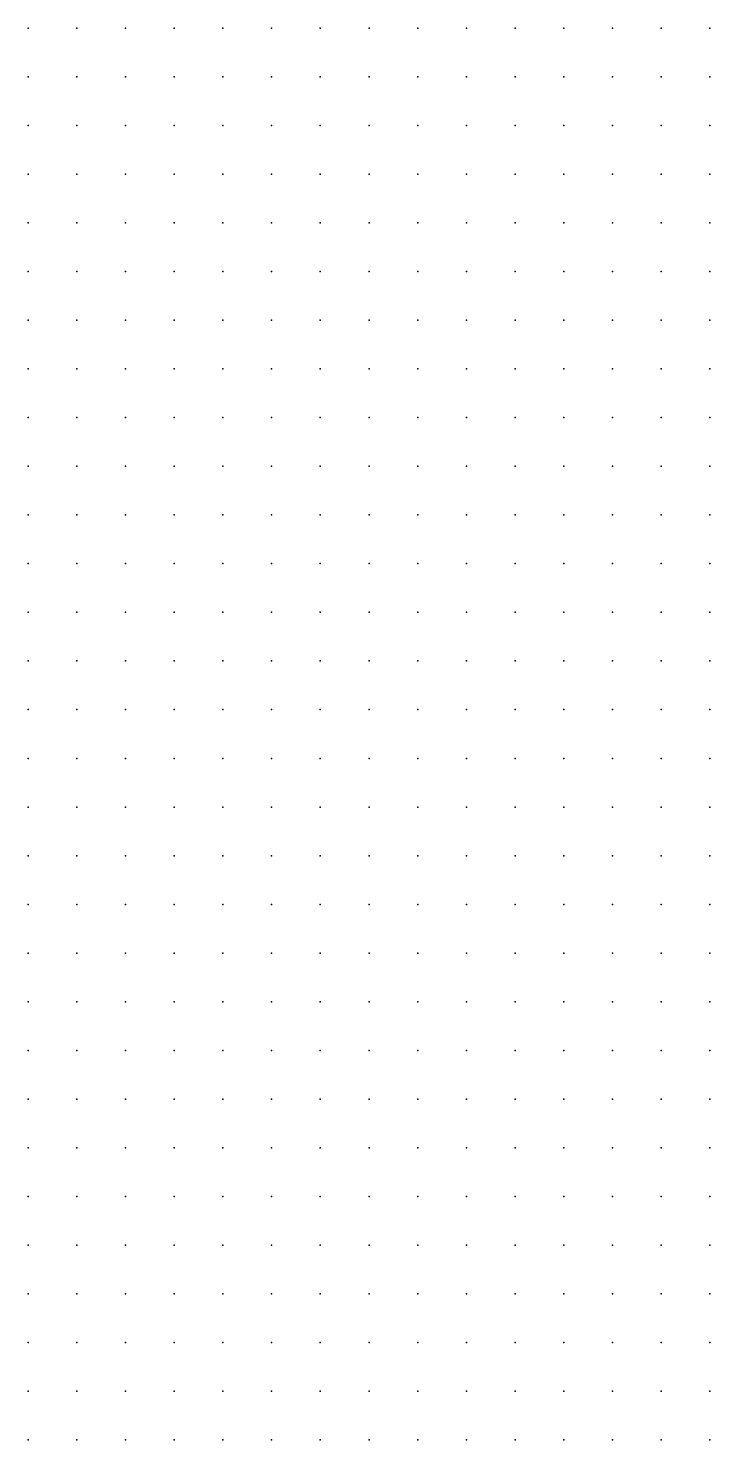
# Model space of a CAD drawing. Header units: millimetres. Extents: x 2848 to 6961, y 1568 to 7914.
# Drawn here: x 4554 to 4568, y 1647 to 1676 of the extents above; entities that cross this region are included whole.
import ezdxf

# ---------------------------------------------------------------- set-up
doc = ezdxf.new("R2010")
doc.units = ezdxf.units.MM
doc.header["$PDSIZE"] = -2

msp = doc.modelspace()

# ---------------------------------------------------------------- linework, layer by layer
at = {"color": 12, "true_color": 0xba1003}
msp.add_point((4554, 1676), dxfattribs=at)
at = {"color": 12, "true_color": 0xbc0b05}
msp.add_point((4555, 1676), dxfattribs=at)
at = {"color": 12, "true_color": 0xba0c05}
msp.add_point((4556, 1676), dxfattribs=at)
at = {"color": 12, "true_color": 0xbc0e07}
msp.add_point((4557, 1676), dxfattribs=at)
at = {"color": 12, "true_color": 0xbd1009}
msp.add_point((4558, 1676), dxfattribs=at)
at = {"color": 12, "true_color": 0xbf120b}
msp.add_point((4559, 1676), dxfattribs=at)
at = {"color": 12, "true_color": 0xc0150d}
msp.add_point((4560, 1676), dxfattribs=at)
at = {"color": 12, "true_color": 0xc1160e}
msp.add_point((4561, 1676), dxfattribs=at)
at = {"color": 12, "true_color": 0xc2170f}
msp.add_point((4562, 1676), dxfattribs=at)
at = {"color": 22, "true_color": 0xc22418}
msp.add_point((4563, 1676), dxfattribs=at)
at = {"color": 22, "true_color": 0xc62419}
msp.add_point((4564, 1676), dxfattribs=at)
at = {"color": 22, "true_color": 0xc51e15}
msp.add_point((4565, 1676), dxfattribs=at)
at = {"color": 12, "true_color": 0xbc180e}
msp.add_point((4566, 1676), dxfattribs=at)
at = {"color": 22, "true_color": 0xb81a0e}
msp.add_point((4567, 1676), dxfattribs=at)
at = {"color": 22, "true_color": 0xc33423}
msp.add_point((4568, 1676), dxfattribs=at)
at = {"color": 12, "true_color": 0xb90504}
for p in [(4554, 1675), (4554, 1674)]:
    msp.add_point(p, dxfattribs=at)
at = {"color": 24, "true_color": 0xb21609}
msp.add_point((4555, 1675), dxfattribs=at)
at = {"color": 14, "true_color": 0xa60e00}
msp.add_point((4556, 1675), dxfattribs=at)
at = {"color": 14, "true_color": 0xac0e02}
msp.add_point((4557, 1675), dxfattribs=at)
at = {"color": 12, "true_color": 0xc5130f}
msp.add_point((4558, 1675), dxfattribs=at)
at = {"color": 12, "true_color": 0xd81114}
msp.add_point((4559, 1675), dxfattribs=at)
at = {"color": 12, "true_color": 0xd10d11}
msp.add_point((4560, 1675), dxfattribs=at)
at = {"color": 12, "true_color": 0xc11410}
msp.add_point((4561, 1675), dxfattribs=at)
at = {"color": 22, "true_color": 0xb72319}
msp.add_point((4562, 1675), dxfattribs=at)
at = {"color": 12, "true_color": 0xde110e}
msp.add_point((4563, 1675), dxfattribs=at)
at = {"color": 12, "true_color": 0xc60e06}
msp.add_point((4564, 1675), dxfattribs=at)
at = {"color": 24, "true_color": 0xae1809}
msp.add_point((4565, 1675), dxfattribs=at)
at = {"color": 15, "true_color": 0xaf4329}
msp.add_point((4566, 1675), dxfattribs=at)
at = {"color": 23, "true_color": 0xcd8666}
msp.add_point((4567, 1675), dxfattribs=at)
at = {"color": 31, "true_color": 0xefc3a0}
msp.add_point((4568, 1675), dxfattribs=at)
at = {"color": 14, "true_color": 0xb10f04}
msp.add_point((4555, 1674), dxfattribs=at)
at = {"color": 12, "true_color": 0xc40d09}
msp.add_point((4556, 1674), dxfattribs=at)
at = {"color": 12, "true_color": 0xcc0a0a}
msp.add_point((4557, 1674), dxfattribs=at)
at = {"color": 12, "true_color": 0xbb0905}
msp.add_point((4558, 1674), dxfattribs=at)
at = {"color": 14, "true_color": 0xa30c01}
msp.add_point((4559, 1674), dxfattribs=at)
at = {"color": 14, "true_color": 0xa10d01}
msp.add_point((4560, 1674), dxfattribs=at)
at = {"color": 12, "true_color": 0xb90707}
msp.add_point((4561, 1674), dxfattribs=at)
at = {"color": 12, "true_color": 0xd4000a}
msp.add_point((4562, 1674), dxfattribs=at)
at = {"color": 14, "true_color": 0x960c01}
msp.add_point((4563, 1674), dxfattribs=at)
at = {"color": 15, "true_color": 0xc14636}
msp.add_point((4564, 1674), dxfattribs=at)
at = {"color": 21, "true_color": 0xf39079}
msp.add_point((4565, 1674), dxfattribs=at)
at = {"color": 31, "true_color": 0xffc1a6}
msp.add_point((4566, 1674), dxfattribs=at)
at = {"color": 254, "true_color": 0xffd6b7}
msp.add_point((4567, 1674), dxfattribs=at)
at = {"color": 254, "true_color": 0xffddba}
msp.add_point((4568, 1674), dxfattribs=at)
at = {"color": 12, "true_color": 0xbc0a08}
msp.add_point((4554, 1673), dxfattribs=at)
at = {"color": 12, "true_color": 0xc20000}
msp.add_point((4555, 1673), dxfattribs=at)
at = {"color": 12, "true_color": 0xbe0200}
msp.add_point((4556, 1673), dxfattribs=at)
at = {"color": 12, "true_color": 0xbb0c07}
msp.add_point((4557, 1673), dxfattribs=at)
at = {"color": 12, "true_color": 0xba110a}
msp.add_point((4558, 1673), dxfattribs=at)
at = {"color": 12, "true_color": 0xb60f09}
msp.add_point((4559, 1673), dxfattribs=at)
at = {"color": 12, "true_color": 0xb70f0c}
msp.add_point((4560, 1673), dxfattribs=at)
at = {"color": 22, "true_color": 0xbf1d18}
msp.add_point((4561, 1673), dxfattribs=at)
at = {"color": 22, "true_color": 0xca2d26}
msp.add_point((4562, 1673), dxfattribs=at)
at = {"color": 21, "true_color": 0xdca088}
msp.add_point((4563, 1673), dxfattribs=at)
at = {"color": 31, "true_color": 0xf2bca2}
msp.add_point((4564, 1673), dxfattribs=at)
at = {"color": 254, "true_color": 0xffd8bb}
msp.add_point((4565, 1673), dxfattribs=at)
at = {"color": 254, "true_color": 0xffe0bf}
msp.add_point((4566, 1673), dxfattribs=at)
at = {"color": 254, "true_color": 0xf3d9b8}
msp.add_point((4567, 1673), dxfattribs=at)
at = {"color": 254, "true_color": 0xeed4b3}
msp.add_point((4568, 1673), dxfattribs=at)
at = {"color": 12, "true_color": 0xbb0c09}
msp.add_point((4554, 1672), dxfattribs=at)
at = {"color": 12, "true_color": 0xca0e0d}
msp.add_point((4555, 1672), dxfattribs=at)
at = {"color": 12, "true_color": 0xb50601}
msp.add_point((4556, 1672), dxfattribs=at)
at = {"color": 14, "true_color": 0xaf0400}
msp.add_point((4557, 1672), dxfattribs=at)
at = {"color": 12, "true_color": 0xb90302}
msp.add_point((4558, 1672), dxfattribs=at)
at = {"color": 12, "true_color": 0xbf0508}
msp.add_point((4559, 1672), dxfattribs=at)
at = {"color": 22, "true_color": 0xc62922}
msp.add_point((4560, 1672), dxfattribs=at)
at = {"color": 23, "true_color": 0xe08067}
msp.add_point((4561, 1672), dxfattribs=at)
at = {"color": 41, "true_color": 0xffd4aa}
msp.add_point((4562, 1672), dxfattribs=at)
at = {"color": 254, "true_color": 0xfbe1c0}
msp.add_point((4563, 1672), dxfattribs=at)
at = {"color": 254, "true_color": 0xf7dfbd}
msp.add_point((4564, 1672), dxfattribs=at)
at = {"color": 254, "true_color": 0xeedab5}
for p in [(4565, 1672), (4567, 1672)]:
    msp.add_point(p, dxfattribs=at)
at = {"color": 254, "true_color": 0xead8b2}
msp.add_point((4566, 1672), dxfattribs=at)
at = {"color": 254, "true_color": 0xf6deb8}
msp.add_point((4568, 1672), dxfattribs=at)
at = {"color": 12, "true_color": 0xb40703}
msp.add_point((4554, 1671), dxfattribs=at)
at = {"color": 14, "true_color": 0x9b0900}
msp.add_point((4555, 1671), dxfattribs=at)
at = {"color": 12, "true_color": 0xba0e0a}
msp.add_point((4556, 1671), dxfattribs=at)
at = {"color": 12, "true_color": 0xc40608}
msp.add_point((4557, 1671), dxfattribs=at)
at = {"color": 12, "true_color": 0xb8100d}
msp.add_point((4558, 1671), dxfattribs=at)
at = {"color": 13, "true_color": 0xcc5e47}
msp.add_point((4559, 1671), dxfattribs=at)
at = {"color": 31, "true_color": 0xfbc49d}
msp.add_point((4560, 1671), dxfattribs=at)
at = {"color": 254, "true_color": 0xffedbc}
msp.add_point((4561, 1671), dxfattribs=at)
at = {"color": 41, "true_color": 0xf2dcaa}
msp.add_point((4562, 1671), dxfattribs=at)
at = {"color": 31, "true_color": 0xeecba5}
msp.add_point((4563, 1671), dxfattribs=at)
at = {"color": 41, "true_color": 0xf6d4ae}
msp.add_point((4564, 1671), dxfattribs=at)
at = {"color": 254, "true_color": 0xfbdeb6}
msp.add_point((4565, 1671), dxfattribs=at)
at = {"color": 254, "true_color": 0xfbdfb7}
msp.add_point((4566, 1671), dxfattribs=at)
at = {"color": 254, "true_color": 0xf9e0b8}
msp.add_point((4567, 1671), dxfattribs=at)
at = {"color": 254, "true_color": 0xfae1b9}
msp.add_point((4568, 1671), dxfattribs=at)
at = {"color": 14, "true_color": 0xb10501}
msp.add_point((4554, 1670), dxfattribs=at)
at = {"color": 14, "true_color": 0xab0600}
msp.add_point((4555, 1670), dxfattribs=at)
at = {"color": 14, "true_color": 0x9b0700}
msp.add_point((4556, 1670), dxfattribs=at)
at = {"color": 15, "true_color": 0xb84530}
msp.add_point((4557, 1670), dxfattribs=at)
at = {"color": 31, "true_color": 0xfbb28f}
msp.add_point((4558, 1670), dxfattribs=at)
at = {"color": 254, "true_color": 0xffeec1}
msp.add_point((4559, 1670), dxfattribs=at)
at = {"color": 41, "true_color": 0xf2e1ad}
msp.add_point((4560, 1670), dxfattribs=at)
at = {"color": 31, "true_color": 0xdece9b}
msp.add_point((4561, 1670), dxfattribs=at)
at = {"color": 41, "true_color": 0xebd5a4}
msp.add_point((4562, 1670), dxfattribs=at)
at = {"color": 41, "true_color": 0xffddb3}
for p in [(4563, 1670), (4564, 1670)]:
    msp.add_point(p, dxfattribs=at)
at = {"color": 41, "true_color": 0xffd8af}
msp.add_point((4565, 1670), dxfattribs=at)
at = {"color": 41, "true_color": 0xf3d1ac}
msp.add_point((4566, 1670), dxfattribs=at)
at = {"color": 254, "true_color": 0xedd0b0}
msp.add_point((4567, 1670), dxfattribs=at)
at = {"color": 254, "true_color": 0xf1dabb}
for p in [(4568, 1670), (4566, 1669)]:
    msp.add_point(p, dxfattribs=at)
at = {"color": 12, "true_color": 0xbf1611}
msp.add_point((4554, 1669), dxfattribs=at)
at = {"color": 24, "true_color": 0xb11d11}
msp.add_point((4555, 1669), dxfattribs=at)
at = {"color": 11, "true_color": 0xec8e72}
msp.add_point((4556, 1669), dxfattribs=at)
at = {"color": 41, "true_color": 0xffe3b3}
msp.add_point((4557, 1669), dxfattribs=at)
at = {"color": 41, "true_color": 0xe5dca5}
msp.add_point((4558, 1669), dxfattribs=at)
at = {"color": 43, "true_color": 0xd4be8c}
msp.add_point((4559, 1669), dxfattribs=at)
at = {"color": 31, "true_color": 0xf0c99e}
msp.add_point((4560, 1669), dxfattribs=at)
at = {"color": 41, "true_color": 0xffdeb1}
msp.add_point((4561, 1669), dxfattribs=at)
at = {"color": 41, "true_color": 0xf3ddac}
msp.add_point((4562, 1669), dxfattribs=at)
at = {"color": 41, "true_color": 0xf3d4a5}
msp.add_point((4563, 1669), dxfattribs=at)
at = {"color": 41, "true_color": 0xf3d4a8}
msp.add_point((4564, 1669), dxfattribs=at)
at = {"color": 254, "true_color": 0xf0d4ad}
msp.add_point((4565, 1669), dxfattribs=at)
at = {"color": 254, "true_color": 0xf7e5d1}
msp.add_point((4567, 1669), dxfattribs=at)
at = {"color": 7, "true_color": 0xfff1e4}
msp.add_point((4568, 1669), dxfattribs=at)
at = {"color": 22, "true_color": 0xd52c27}
msp.add_point((4554, 1668), dxfattribs=at)
at = {"color": 31, "true_color": 0xf6ca9d}
msp.add_point((4555, 1668), dxfattribs=at)
at = {"color": 31, "true_color": 0xf6c197}
msp.add_point((4556, 1668), dxfattribs=at)
at = {"color": 31, "true_color": 0xfac39a}
msp.add_point((4557, 1668), dxfattribs=at)
at = {"color": 41, "true_color": 0xfed5a9}
msp.add_point((4558, 1668), dxfattribs=at)
at = {"color": 41, "true_color": 0xf6e0ae}
msp.add_point((4559, 1668), dxfattribs=at)
at = {"color": 41, "true_color": 0xeedcaa}
msp.add_point((4560, 1668), dxfattribs=at)
at = {"color": 41, "true_color": 0xf7d2a8}
msp.add_point((4561, 1668), dxfattribs=at)
at = {"color": 31, "true_color": 0xffcdaa}
msp.add_point((4562, 1668), dxfattribs=at)
at = {"color": 41, "true_color": 0xe0d9a3}
msp.add_point((4563, 1668), dxfattribs=at)
at = {"color": 254, "true_color": 0xece4b5}
msp.add_point((4564, 1668), dxfattribs=at)
at = {"color": 254, "true_color": 0xf7edc9}
msp.add_point((4565, 1668), dxfattribs=at)
at = {"color": 254, "true_color": 0xf6eed7}
msp.add_point((4566, 1668), dxfattribs=at)
at = {"color": 7, "true_color": 0xf5eee4}
msp.add_point((4567, 1668), dxfattribs=at)
at = {"color": 7, "true_color": 0xf6f2f3}
msp.add_point((4568, 1668), dxfattribs=at)
at = {"color": 41, "true_color": 0xf5d5a2}
msp.add_point((4554, 1667), dxfattribs=at)
at = {"color": 254, "true_color": 0xf0d2ae}
msp.add_point((4555, 1667), dxfattribs=at)
at = {"color": 41, "true_color": 0xf3d3a4}
msp.add_point((4556, 1667), dxfattribs=at)
at = {"color": 41, "true_color": 0xf5d298}
msp.add_point((4557, 1667), dxfattribs=at)
at = {"color": 41, "true_color": 0xf8d198}
msp.add_point((4558, 1667), dxfattribs=at)
at = {"color": 41, "true_color": 0xfad1a5}
msp.add_point((4559, 1667), dxfattribs=at)
at = {"color": 41, "true_color": 0xf8d4b0}
msp.add_point((4560, 1667), dxfattribs=at)
at = {"color": 254, "true_color": 0xf2d4b0}
msp.add_point((4561, 1667), dxfattribs=at)
at = {"color": 254, "true_color": 0xebd2aa}
msp.add_point((4562, 1667), dxfattribs=at)
at = {"color": 254, "true_color": 0xe8d7c7}
msp.add_point((4563, 1667), dxfattribs=at)
at = {"color": 7, "true_color": 0xf5efe1}
msp.add_point((4564, 1667), dxfattribs=at)
at = {"color": 7, "true_color": 0xf2faef}
msp.add_point((4565, 1667), dxfattribs=at)
at = {"color": 7, "true_color": 0xeef7f4}
msp.add_point((4566, 1667), dxfattribs=at)
at = {"color": 7, "true_color": 0xf7f6fc}
msp.add_point((4567, 1667), dxfattribs=at)
at = {"color": 7, "true_color": 0xfaf3fb}
msp.add_point((4568, 1667), dxfattribs=at)
at = {"color": 31, "true_color": 0xeaca97}
for p in [(4554, 1666), (4554, 1662)]:
    msp.add_point(p, dxfattribs=at)
at = {"color": 31, "true_color": 0xeecea8}
msp.add_point((4555, 1666), dxfattribs=at)
at = {"color": 41, "true_color": 0xf2d2a1}
msp.add_point((4556, 1666), dxfattribs=at)
at = {"color": 41, "true_color": 0xf6d39b}
msp.add_point((4557, 1666), dxfattribs=at)
at = {"color": 41, "true_color": 0xf6d29e}
msp.add_point((4558, 1666), dxfattribs=at)
at = {"color": 41, "true_color": 0xf4d2ac}
msp.add_point((4559, 1666), dxfattribs=at)
at = {"color": 254, "true_color": 0xf5d6ba}
msp.add_point((4560, 1666), dxfattribs=at)
at = {"color": 254, "true_color": 0xf5ddc1}
msp.add_point((4561, 1666), dxfattribs=at)
at = {"color": 254, "true_color": 0xf5e2c1}
msp.add_point((4562, 1666), dxfattribs=at)
at = {"color": 254, "true_color": 0xf7e9de}
msp.add_point((4563, 1666), dxfattribs=at)
at = {"color": 7, "true_color": 0xf7f5e9}
msp.add_point((4564, 1666), dxfattribs=at)
at = {"color": 7, "true_color": 0xedf7ee}
msp.add_point((4565, 1666), dxfattribs=at)
at = {"color": 7, "true_color": 0xebf4f3}
msp.add_point((4566, 1666), dxfattribs=at)
at = {"color": 7, "true_color": 0xf5f3f8}
msp.add_point((4567, 1666), dxfattribs=at)
at = {"color": 7, "true_color": 0xfbf1f9}
msp.add_point((4568, 1666), dxfattribs=at)
at = {"color": 31, "true_color": 0xefce9b}
msp.add_point((4554, 1665), dxfattribs=at)
at = {"color": 31, "true_color": 0xeecba1}
msp.add_point((4555, 1665), dxfattribs=at)
at = {"color": 41, "true_color": 0xf1d09d}
msp.add_point((4556, 1665), dxfattribs=at)
at = {"color": 41, "true_color": 0xf3d49d}
msp.add_point((4557, 1665), dxfattribs=at)
at = {"color": 41, "true_color": 0xf2d6a7}
msp.add_point((4558, 1665), dxfattribs=at)
at = {"color": 254, "true_color": 0xf0d7b9}
msp.add_point((4559, 1665), dxfattribs=at)
at = {"color": 254, "true_color": 0xf0ddcc}
msp.add_point((4560, 1665), dxfattribs=at)
at = {"color": 254, "true_color": 0xf6e9d8}
for p in [(4561, 1665), (4558, 1661)]:
    msp.add_point(p, dxfattribs=at)
at = {"color": 7, "true_color": 0xfcf4dd}
msp.add_point((4562, 1665), dxfattribs=at)
at = {"color": 7, "true_color": 0xfff6f1}
msp.add_point((4563, 1665), dxfattribs=at)
at = {"color": 7, "true_color": 0xf4f5ef}
msp.add_point((4564, 1665), dxfattribs=at)
at = {"color": 7, "true_color": 0xeaf5ef}
msp.add_point((4565, 1665), dxfattribs=at)
at = {"color": 7, "true_color": 0xecf5f4}
msp.add_point((4566, 1665), dxfattribs=at)
at = {"color": 7, "true_color": 0xf7f2f6}
msp.add_point((4567, 1665), dxfattribs=at)
at = {"color": 7, "true_color": 0xfaeff5}
msp.add_point((4568, 1665), dxfattribs=at)
at = {"color": 41, "true_color": 0xf2d19e}
msp.add_point((4554, 1664), dxfattribs=at)
at = {"color": 31, "true_color": 0xf1cb9c}
msp.add_point((4555, 1664), dxfattribs=at)
at = {"color": 31, "true_color": 0xefce99}
msp.add_point((4556, 1664), dxfattribs=at)
at = {"color": 41, "true_color": 0xefd3a1}
msp.add_point((4557, 1664), dxfattribs=at)
at = {"color": 254, "true_color": 0xf2dab6}
msp.add_point((4558, 1664), dxfattribs=at)
at = {"color": 254, "true_color": 0xf2e1d1}
msp.add_point((4559, 1664), dxfattribs=at)
at = {"color": 254, "true_color": 0xf0e7e2}
msp.add_point((4560, 1664), dxfattribs=at)
at = {"color": 7, "true_color": 0xf5f2eb}
msp.add_point((4561, 1664), dxfattribs=at)
at = {"color": 7, "true_color": 0xf9fbee}
msp.add_point((4562, 1664), dxfattribs=at)
at = {"color": 7, "true_color": 0xf9f5f4}
msp.add_point((4563, 1664), dxfattribs=at)
at = {"color": 7, "true_color": 0xebf0ec}
msp.add_point((4564, 1664), dxfattribs=at)
at = {"color": 7, "true_color": 0xeaf5f1}
msp.add_point((4565, 1664), dxfattribs=at)
at = {"color": 7, "true_color": 0xf4faf8}
msp.add_point((4566, 1664), dxfattribs=at)
at = {"color": 7, "true_color": 0xf8f4f5}
for p in [(4567, 1664), (4559, 1656)]:
    msp.add_point(p, dxfattribs=at)
at = {"color": 7, "true_color": 0xf9eef2}
msp.add_point((4568, 1664), dxfattribs=at)
at = {"color": 31, "true_color": 0xe9c895}
msp.add_point((4554, 1663), dxfattribs=at)
at = {"color": 31, "true_color": 0xf4cf9a}
msp.add_point((4555, 1663), dxfattribs=at)
at = {"color": 31, "true_color": 0xedcc96}
msp.add_point((4556, 1663), dxfattribs=at)
at = {"color": 41, "true_color": 0xedd2a3}
msp.add_point((4557, 1663), dxfattribs=at)
at = {"color": 254, "true_color": 0xf2e1c5}
msp.add_point((4558, 1663), dxfattribs=at)
at = {"color": 7, "true_color": 0xf7ece6}
msp.add_point((4559, 1663), dxfattribs=at)
at = {"color": 7, "true_color": 0xf4f2f7}
msp.add_point((4560, 1663), dxfattribs=at)
at = {"color": 7, "true_color": 0xf0f4f5}
msp.add_point((4561, 1663), dxfattribs=at)
at = {"color": 7, "true_color": 0xeff9f1}
msp.add_point((4562, 1663), dxfattribs=at)
at = {"color": 7, "true_color": 0xf9f4f8}
msp.add_point((4563, 1663), dxfattribs=at)
at = {"color": 7, "true_color": 0xe8eced}
msp.add_point((4564, 1663), dxfattribs=at)
at = {"color": 7, "true_color": 0xebf6f2}
msp.add_point((4565, 1663), dxfattribs=at)
at = {"color": 7, "true_color": 0xf6faf9}
msp.add_point((4566, 1663), dxfattribs=at)
at = {"color": 7, "true_color": 0xf4eef0}
msp.add_point((4567, 1663), dxfattribs=at)
at = {"color": 7, "true_color": 0xf8edf1}
msp.add_point((4568, 1663), dxfattribs=at)
at = {"color": 41, "true_color": 0xf6d298}
msp.add_point((4555, 1662), dxfattribs=at)
at = {"color": 31, "true_color": 0xeccd96}
msp.add_point((4556, 1662), dxfattribs=at)
at = {"color": 41, "true_color": 0xead3a7}
msp.add_point((4557, 1662), dxfattribs=at)
at = {"color": 254, "true_color": 0xf5e6cf}
msp.add_point((4558, 1662), dxfattribs=at)
at = {"color": 7, "true_color": 0xfcf3f4}
msp.add_point((4559, 1662), dxfattribs=at)
at = {"color": 7, "true_color": 0xf7f5ff}
msp.add_point((4560, 1662), dxfattribs=at)
at = {"color": 7, "true_color": 0xeef3f7}
msp.add_point((4561, 1662), dxfattribs=at)
at = {"color": 7, "true_color": 0xeaf4ec}
msp.add_point((4562, 1662), dxfattribs=at)
at = {"color": 7, "true_color": 0xfff9fd}
msp.add_point((4563, 1662), dxfattribs=at)
at = {"color": 7, "true_color": 0xedefee}
msp.add_point((4564, 1662), dxfattribs=at)
at = {"color": 7, "true_color": 0xf0f6f2}
msp.add_point((4565, 1662), dxfattribs=at)
at = {"color": 7, "true_color": 0xf5f7f4}
msp.add_point((4566, 1662), dxfattribs=at)
at = {"color": 254, "true_color": 0xeee8e8}
msp.add_point((4567, 1662), dxfattribs=at)
at = {"color": 7, "true_color": 0xf8f2f6}
msp.add_point((4568, 1662), dxfattribs=at)
at = {"color": 31, "true_color": 0xecce9a}
msp.add_point((4554, 1661), dxfattribs=at)
at = {"color": 41, "true_color": 0xf4d096}
msp.add_point((4555, 1661), dxfattribs=at)
at = {"color": 31, "true_color": 0xebcc95}
msp.add_point((4556, 1661), dxfattribs=at)
at = {"color": 254, "true_color": 0xebd5ac}
msp.add_point((4557, 1661), dxfattribs=at)
at = {"color": 7, "true_color": 0xfbf5f9}
msp.add_point((4559, 1661), dxfattribs=at)
at = {"color": 7, "true_color": 0xf4f2ff}
msp.add_point((4560, 1661), dxfattribs=at)
at = {"color": 7, "true_color": 0xedf1f4}
msp.add_point((4561, 1661), dxfattribs=at)
at = {"color": 7, "true_color": 0xeff5eb}
msp.add_point((4562, 1661), dxfattribs=at)
at = {"color": 7, "true_color": 0xfff5f9}
msp.add_point((4563, 1661), dxfattribs=at)
at = {"color": 7, "true_color": 0xeeedeb}
msp.add_point((4564, 1661), dxfattribs=at)
at = {"color": 7, "true_color": 0xf4f6f1}
msp.add_point((4565, 1661), dxfattribs=at)
at = {"color": 7, "true_color": 0xf6f7f2}
msp.add_point((4566, 1661), dxfattribs=at)
at = {"color": 7, "true_color": 0xf0eaea}
msp.add_point((4567, 1661), dxfattribs=at)
at = {"color": 7, "true_color": 0xf9f6fd}
msp.add_point((4568, 1661), dxfattribs=at)
at = {"color": 31, "true_color": 0xe0c590}
msp.add_point((4554, 1660), dxfattribs=at)
at = {"color": 31, "true_color": 0xf2ce92}
msp.add_point((4555, 1660), dxfattribs=at)
at = {"color": 31, "true_color": 0xeacc96}
msp.add_point((4556, 1660), dxfattribs=at)
at = {"color": 254, "true_color": 0xebd8ae}
msp.add_point((4557, 1660), dxfattribs=at)
at = {"color": 254, "true_color": 0xf6eada}
msp.add_point((4558, 1660), dxfattribs=at)
at = {"color": 7, "true_color": 0xf8f1f8}
msp.add_point((4559, 1660), dxfattribs=at)
at = {"color": 7, "true_color": 0xf0eefb}
msp.add_point((4560, 1660), dxfattribs=at)
at = {"color": 7, "true_color": 0xf0f0f2}
msp.add_point((4561, 1660), dxfattribs=at)
at = {"color": 7, "true_color": 0xf6f8ed}
msp.add_point((4562, 1660), dxfattribs=at)
at = {"color": 7, "true_color": 0xf9eded}
msp.add_point((4563, 1660), dxfattribs=at)
at = {"color": 254, "true_color": 0xece7e4}
msp.add_point((4564, 1660), dxfattribs=at)
at = {"color": 7, "true_color": 0xf5f6f0}
msp.add_point((4565, 1660), dxfattribs=at)
at = {"color": 7, "true_color": 0xfbfaf5}
msp.add_point((4566, 1660), dxfattribs=at)
at = {"color": 7, "true_color": 0xf6f0f2}
msp.add_point((4567, 1660), dxfattribs=at)
at = {"color": 7, "true_color": 0xfcfbff}
msp.add_point((4568, 1660), dxfattribs=at)
at = {"color": 31, "true_color": 0xe5cd91}
for p in [(4554, 1659), (4554, 1658)]:
    msp.add_point(p, dxfattribs=at)
at = {"color": 31, "true_color": 0xf2cb8a}
msp.add_point((4555, 1659), dxfattribs=at)
at = {"color": 31, "true_color": 0xf2cf99}
msp.add_point((4556, 1659), dxfattribs=at)
at = {"color": 41, "true_color": 0xead1a9}
msp.add_point((4557, 1659), dxfattribs=at)
at = {"color": 254, "true_color": 0xfaead1}
msp.add_point((4558, 1659), dxfattribs=at)
at = {"color": 7, "true_color": 0xfcf2e6}
msp.add_point((4559, 1659), dxfattribs=at)
at = {"color": 254, "true_color": 0xeee9e3}
msp.add_point((4560, 1659), dxfattribs=at)
at = {"color": 7, "true_color": 0xf9f5f2}
msp.add_point((4561, 1659), dxfattribs=at)
at = {"color": 7, "true_color": 0xfcfbf7}
msp.add_point((4562, 1659), dxfattribs=at)
at = {"color": 7, "true_color": 0xe6f3f9}
msp.add_point((4563, 1659), dxfattribs=at)
at = {"color": 7, "true_color": 0xfbf2e9}
msp.add_point((4564, 1659), dxfattribs=at)
at = {"color": 7, "true_color": 0xf6eeeb}
msp.add_point((4565, 1659), dxfattribs=at)
at = {"color": 7, "true_color": 0xedfdff}
msp.add_point((4566, 1659), dxfattribs=at)
at = {"color": 7, "true_color": 0xebf4fd}
msp.add_point((4567, 1659), dxfattribs=at)
at = {"color": 7, "true_color": 0xf5f1e8}
msp.add_point((4568, 1659), dxfattribs=at)
at = {"color": 31, "true_color": 0xefc78a}
msp.add_point((4555, 1658), dxfattribs=at)
at = {"color": 31, "true_color": 0xedcc99}
msp.add_point((4556, 1658), dxfattribs=at)
at = {"color": 254, "true_color": 0xe6cfad}
msp.add_point((4557, 1658), dxfattribs=at)
at = {"color": 7, "true_color": 0xf9ecdb}
msp.add_point((4558, 1658), dxfattribs=at)
at = {"color": 7, "true_color": 0xfaf7f2}
msp.add_point((4559, 1658), dxfattribs=at)
at = {"color": 254, "true_color": 0xe9eaec}
msp.add_point((4560, 1658), dxfattribs=at)
at = {"color": 7, "true_color": 0xecf0f3}
msp.add_point((4561, 1658), dxfattribs=at)
at = {"color": 7, "true_color": 0xebeff2}
msp.add_point((4562, 1658), dxfattribs=at)
at = {"color": 7, "true_color": 0xe9f1f3}
msp.add_point((4563, 1658), dxfattribs=at)
at = {"color": 7, "true_color": 0xf9f8f4}
msp.add_point((4564, 1658), dxfattribs=at)
at = {"color": 254, "true_color": 0xebeae8}
msp.add_point((4565, 1658), dxfattribs=at)
at = {"color": 7, "true_color": 0xf5f8fd}
msp.add_point((4566, 1658), dxfattribs=at)
at = {"color": 7, "true_color": 0xedeef0}
msp.add_point((4567, 1658), dxfattribs=at)
at = {"color": 7, "true_color": 0xecf7f9}
msp.add_point((4568, 1658), dxfattribs=at)
at = {"color": 31, "true_color": 0xe6cc91}
msp.add_point((4554, 1657), dxfattribs=at)
at = {"color": 31, "true_color": 0xf4ca8e}
msp.add_point((4555, 1657), dxfattribs=at)
at = {"color": 31, "true_color": 0xf0cc9c}
msp.add_point((4556, 1657), dxfattribs=at)
at = {"color": 254, "true_color": 0xe5ceaf}
msp.add_point((4557, 1657), dxfattribs=at)
at = {"color": 7, "true_color": 0xf6ece0}
msp.add_point((4558, 1657), dxfattribs=at)
at = {"color": 7, "true_color": 0xf9f9fb}
msp.add_point((4559, 1657), dxfattribs=at)
at = {"color": 7, "true_color": 0xe9edf6}
msp.add_point((4560, 1657), dxfattribs=at)
at = {"color": 7, "true_color": 0xebf2fc}
msp.add_point((4561, 1657), dxfattribs=at)
at = {"color": 7, "true_color": 0xe7eef8}
msp.add_point((4562, 1657), dxfattribs=at)
at = {"color": 7, "true_color": 0xf1f0ec}
msp.add_point((4563, 1657), dxfattribs=at)
at = {"color": 7, "true_color": 0xecf5fc}
msp.add_point((4564, 1657), dxfattribs=at)
at = {"color": 7, "true_color": 0xeef2f5}
msp.add_point((4565, 1657), dxfattribs=at)
at = {"color": 7, "true_color": 0xf7eae1}
msp.add_point((4566, 1657), dxfattribs=at)
at = {"color": 7, "true_color": 0xfaf5ef}
msp.add_point((4567, 1657), dxfattribs=at)
at = {"color": 254, "true_color": 0xc1e4f8}
msp.add_point((4568, 1657), dxfattribs=at)
at = {"color": 31, "true_color": 0xe8cb91}
msp.add_point((4554, 1656), dxfattribs=at)
at = {"color": 31, "true_color": 0xfcc988}
msp.add_point((4555, 1656), dxfattribs=at)
at = {"color": 31, "true_color": 0xf5ca97}
msp.add_point((4556, 1656), dxfattribs=at)
at = {"color": 9, "true_color": 0xe7caaa}
msp.add_point((4557, 1656), dxfattribs=at)
at = {"color": 254, "true_color": 0xf5e7da}
msp.add_point((4558, 1656), dxfattribs=at)
at = {"color": 7, "true_color": 0xeaeaf2}
msp.add_point((4560, 1656), dxfattribs=at)
at = {"color": 7, "true_color": 0xf3f3fd}
msp.add_point((4561, 1656), dxfattribs=at)
at = {"color": 7, "true_color": 0xf4f4fc}
msp.add_point((4562, 1656), dxfattribs=at)
at = {"color": 7, "true_color": 0xfbf2ed}
for p in [(4563, 1656), (4563, 1655)]:
    msp.add_point(p, dxfattribs=at)
at = {"color": 254, "true_color": 0xdbebf8}
msp.add_point((4564, 1656), dxfattribs=at)
at = {"color": 7, "true_color": 0xf8ffff}
msp.add_point((4565, 1656), dxfattribs=at)
at = {"color": 254, "true_color": 0xf6e1ce}
msp.add_point((4566, 1656), dxfattribs=at)
at = {"color": 7, "true_color": 0xfefbf2}
msp.add_point((4567, 1656), dxfattribs=at)
at = {"color": 143, "true_color": 0x7ab5dd}
msp.add_point((4568, 1656), dxfattribs=at)
at = {"color": 31, "true_color": 0xe9ca91}
msp.add_point((4554, 1655), dxfattribs=at)
at = {"color": 31, "true_color": 0xfdc27c}
msp.add_point((4555, 1655), dxfattribs=at)
at = {"color": 31, "true_color": 0xf8c78d}
msp.add_point((4556, 1655), dxfattribs=at)
at = {"color": 31, "true_color": 0xebcba5}
msp.add_point((4557, 1655), dxfattribs=at)
at = {"color": 254, "true_color": 0xf8e7d7}
msp.add_point((4558, 1655), dxfattribs=at)
at = {"color": 7, "true_color": 0xf8f0ee}
msp.add_point((4559, 1655), dxfattribs=at)
at = {"color": 254, "true_color": 0xeae5e9}
msp.add_point((4560, 1655), dxfattribs=at)
at = {"color": 7, "true_color": 0xf3edef}
msp.add_point((4561, 1655), dxfattribs=at)
at = {"color": 7, "true_color": 0xf8eeed}
msp.add_point((4562, 1655), dxfattribs=at)
at = {"color": 254, "true_color": 0xdceaf5}
msp.add_point((4564, 1655), dxfattribs=at)
at = {"color": 7, "true_color": 0xf6ffff}
msp.add_point((4565, 1655), dxfattribs=at)
at = {"color": 7, "true_color": 0xfaeee0}
for p in [(4566, 1655), (4558, 1654)]:
    msp.add_point(p, dxfattribs=at)
at = {"color": 254, "true_color": 0xd1e0e3}
msp.add_point((4567, 1655), dxfattribs=at)
at = {"color": 153, "true_color": 0x4292c5}
msp.add_point((4568, 1655), dxfattribs=at)
at = {"color": 31, "true_color": 0xeaca91}
msp.add_point((4554, 1654), dxfattribs=at)
at = {"color": 31, "true_color": 0xfac581}
msp.add_point((4555, 1654), dxfattribs=at)
at = {"color": 31, "true_color": 0xf5ca95}
msp.add_point((4556, 1654), dxfattribs=at)
at = {"color": 254, "true_color": 0xe9cfae}
msp.add_point((4557, 1654), dxfattribs=at)
at = {"color": 7, "true_color": 0xfcf8f7}
msp.add_point((4559, 1654), dxfattribs=at)
at = {"color": 7, "true_color": 0xeeeaeb}
msp.add_point((4560, 1654), dxfattribs=at)
at = {"color": 7, "true_color": 0xf5ebe9}
msp.add_point((4561, 1654), dxfattribs=at)
at = {"color": 254, "true_color": 0xf5e8e0}
msp.add_point((4562, 1654), dxfattribs=at)
at = {"color": 7, "true_color": 0xf4f0f1}
msp.add_point((4563, 1654), dxfattribs=at)
at = {"color": 7, "true_color": 0xeef1f6}
msp.add_point((4564, 1654), dxfattribs=at)
at = {"color": 7, "true_color": 0xeaeff2}
msp.add_point((4565, 1654), dxfattribs=at)
at = {"color": 7, "true_color": 0xeffdfe}
msp.add_point((4566, 1654), dxfattribs=at)
at = {"color": 143, "true_color": 0x82b0c8}
msp.add_point((4567, 1654), dxfattribs=at)
at = {"color": 145, "true_color": 0x338cc6}
msp.add_point((4568, 1654), dxfattribs=at)
at = {"color": 31, "true_color": 0xecc991}
msp.add_point((4554, 1653), dxfattribs=at)
at = {"color": 31, "true_color": 0xf0cd95}
msp.add_point((4555, 1653), dxfattribs=at)
at = {"color": 31, "true_color": 0xe1c99d}
msp.add_point((4556, 1653), dxfattribs=at)
at = {"color": 9, "true_color": 0xcdc5ae}
msp.add_point((4557, 1653), dxfattribs=at)
at = {"color": 254, "true_color": 0xe0e5e1}
msp.add_point((4558, 1653), dxfattribs=at)
at = {"color": 7, "true_color": 0xedf8fe}
msp.add_point((4559, 1653), dxfattribs=at)
at = {"color": 7, "true_color": 0xe9f0f6}
msp.add_point((4560, 1653), dxfattribs=at)
at = {"color": 7, "true_color": 0xf4f4f4}
msp.add_point((4561, 1653), dxfattribs=at)
at = {"color": 7, "true_color": 0xf4ede7}
msp.add_point((4562, 1653), dxfattribs=at)
at = {"color": 7, "true_color": 0xeff2fb}
msp.add_point((4563, 1653), dxfattribs=at)
at = {"color": 7, "true_color": 0xfdf2ee}
msp.add_point((4564, 1653), dxfattribs=at)
at = {"color": 7, "true_color": 0xecede8}
msp.add_point((4565, 1653), dxfattribs=at)
at = {"color": 254, "true_color": 0xbde7ff}
msp.add_point((4566, 1653), dxfattribs=at)
at = {"color": 153, "true_color": 0x4393c4}
msp.add_point((4567, 1653), dxfattribs=at)
at = {"color": 153, "true_color": 0x3791cd}
msp.add_point((4568, 1653), dxfattribs=at)
at = {"color": 31, "true_color": 0xebc890}
msp.add_point((4554, 1652), dxfattribs=at)
at = {"color": 31, "true_color": 0xe1cf9f}
msp.add_point((4555, 1652), dxfattribs=at)
at = {"color": 253, "true_color": 0xc7be9d}
msp.add_point((4556, 1652), dxfattribs=at)
at = {"color": 253, "true_color": 0xa7afa2}
msp.add_point((4557, 1652), dxfattribs=at)
at = {"color": 9, "true_color": 0xbacdd3}
msp.add_point((4558, 1652), dxfattribs=at)
at = {"color": 254, "true_color": 0xd3eaf8}
msp.add_point((4559, 1652), dxfattribs=at)
at = {"color": 7, "true_color": 0xddeffb}
msp.add_point((4560, 1652), dxfattribs=at)
at = {"color": 7, "true_color": 0xf0f9fe}
msp.add_point((4561, 1652), dxfattribs=at)
at = {"color": 7, "true_color": 0xf3f3f1}
msp.add_point((4562, 1652), dxfattribs=at)
at = {"color": 7, "true_color": 0xeef5ff}
msp.add_point((4563, 1652), dxfattribs=at)
at = {"color": 7, "true_color": 0xffecde}
msp.add_point((4564, 1652), dxfattribs=at)
at = {"color": 7, "true_color": 0xfcf7f1}
msp.add_point((4565, 1652), dxfattribs=at)
at = {"color": 151, "true_color": 0x85c3e8}
msp.add_point((4566, 1652), dxfattribs=at)
at = {"color": 142, "true_color": 0x2b91d3}
msp.add_point((4567, 1652), dxfattribs=at)
at = {"color": 153, "true_color": 0x3992cc}
msp.add_point((4568, 1652), dxfattribs=at)
at = {"color": 31, "true_color": 0xf7cb68}
msp.add_point((4554, 1651), dxfattribs=at)
at = {"color": 9, "true_color": 0xadc5c7}
msp.add_point((4555, 1651), dxfattribs=at)
at = {"color": 143, "true_color": 0x8bbbc5}
msp.add_point((4556, 1651), dxfattribs=at)
at = {"color": 143, "true_color": 0x66b2cc}
msp.add_point((4557, 1651), dxfattribs=at)
at = {"color": 143, "true_color": 0x5bb0d9}
msp.add_point((4558, 1651), dxfattribs=at)
at = {"color": 143, "true_color": 0x69b3e2}
msp.add_point((4559, 1651), dxfattribs=at)
at = {"color": 151, "true_color": 0x88bee4}
msp.add_point((4560, 1651), dxfattribs=at)
at = {"color": 254, "true_color": 0xaed4e9}
msp.add_point((4561, 1651), dxfattribs=at)
at = {"color": 254, "true_color": 0xc9eaf1}
msp.add_point((4562, 1651), dxfattribs=at)
at = {"color": 254, "true_color": 0xf4eddd}
msp.add_point((4563, 1651), dxfattribs=at)
at = {"color": 7, "true_color": 0xf9fffd}
msp.add_point((4564, 1651), dxfattribs=at)
at = {"color": 254, "true_color": 0xbfe1ed}
msp.add_point((4565, 1651), dxfattribs=at)
at = {"color": 153, "true_color": 0x5d98ba}
msp.add_point((4566, 1651), dxfattribs=at)
at = {"color": 145, "true_color": 0x3a8abf}
msp.add_point((4567, 1651), dxfattribs=at)
at = {"color": 142, "true_color": 0x3089cb}
msp.add_point((4568, 1651), dxfattribs=at)
at = {"color": 9, "true_color": 0xd1cb99}
msp.add_point((4554, 1650), dxfattribs=at)
at = {"color": 9, "true_color": 0x97c0d2}
msp.add_point((4555, 1650), dxfattribs=at)
at = {"color": 143, "true_color": 0x7fbbd5}
msp.add_point((4556, 1650), dxfattribs=at)
at = {"color": 143, "true_color": 0x65b8da}
msp.add_point((4557, 1650), dxfattribs=at)
at = {"color": 143, "true_color": 0x5ab5e2}
msp.add_point((4558, 1650), dxfattribs=at)
at = {"color": 143, "true_color": 0x5eaee1}
msp.add_point((4559, 1650), dxfattribs=at)
at = {"color": 143, "true_color": 0x65a8d5}
msp.add_point((4560, 1650), dxfattribs=at)
at = {"color": 143, "true_color": 0x6fabcd}
msp.add_point((4561, 1650), dxfattribs=at)
at = {"color": 143, "true_color": 0x79b3c9}
msp.add_point((4562, 1650), dxfattribs=at)
at = {"color": 9, "true_color": 0xa1c5d5}
msp.add_point((4563, 1650), dxfattribs=at)
at = {"color": 141, "true_color": 0xabdbf1}
msp.add_point((4564, 1650), dxfattribs=at)
at = {"color": 151, "true_color": 0x7ebee1}
msp.add_point((4565, 1650), dxfattribs=at)
at = {"color": 153, "true_color": 0x4192c1}
msp.add_point((4566, 1650), dxfattribs=at)
at = {"color": 142, "true_color": 0x318cc5}
msp.add_point((4567, 1650), dxfattribs=at)
at = {"color": 142, "true_color": 0x2280c0}
msp.add_point((4568, 1650), dxfattribs=at)
at = {"color": 253, "true_color": 0x95c0c7}
msp.add_point((4554, 1649), dxfattribs=at)
at = {"color": 143, "true_color": 0x79b7e0}
msp.add_point((4555, 1649), dxfattribs=at)
at = {"color": 143, "true_color": 0x6db8e0}
msp.add_point((4556, 1649), dxfattribs=at)
at = {"color": 143, "true_color": 0x62bbe7}
msp.add_point((4557, 1649), dxfattribs=at)
at = {"color": 143, "true_color": 0x5fbae9}
msp.add_point((4558, 1649), dxfattribs=at)
at = {"color": 143, "true_color": 0x5bb0e6}
msp.add_point((4559, 1649), dxfattribs=at)
at = {"color": 153, "true_color": 0x53a4d9}
msp.add_point((4560, 1649), dxfattribs=at)
at = {"color": 153, "true_color": 0x489ecf}
msp.add_point((4561, 1649), dxfattribs=at)
at = {"color": 153, "true_color": 0x429fca}
msp.add_point((4562, 1649), dxfattribs=at)
at = {"color": 153, "true_color": 0x4aa0d1}
msp.add_point((4563, 1649), dxfattribs=at)
at = {"color": 143, "true_color": 0x4fabde}
msp.add_point((4564, 1649), dxfattribs=at)
at = {"color": 153, "true_color": 0x399ed6}
msp.add_point((4565, 1649), dxfattribs=at)
at = {"color": 142, "true_color": 0x2791cf}
msp.add_point((4566, 1649), dxfattribs=at)
at = {"color": 142, "true_color": 0x2790d1}
msp.add_point((4567, 1649), dxfattribs=at)
at = {"color": 152, "true_color": 0x1679ba}
msp.add_point((4568, 1649), dxfattribs=at)
at = {"color": 143, "true_color": 0x6ebbd7}
msp.add_point((4554, 1648), dxfattribs=at)
at = {"color": 143, "true_color": 0x6cb3e9}
msp.add_point((4555, 1648), dxfattribs=at)
at = {"color": 143, "true_color": 0x65b5e6}
msp.add_point((4556, 1648), dxfattribs=at)
at = {"color": 143, "true_color": 0x60b7e2}
msp.add_point((4557, 1648), dxfattribs=at)
at = {"color": 143, "true_color": 0x61b5e1}
msp.add_point((4558, 1648), dxfattribs=at)
at = {"color": 143, "true_color": 0x5fafe0}
msp.add_point((4559, 1648), dxfattribs=at)
at = {"color": 143, "true_color": 0x55aae0}
msp.add_point((4560, 1648), dxfattribs=at)
at = {"color": 143, "true_color": 0x46a9e2}
msp.add_point((4561, 1648), dxfattribs=at)
at = {"color": 143, "true_color": 0x39ace3}
msp.add_point((4562, 1648), dxfattribs=at)
at = {"color": 142, "true_color": 0x2c96d2}
msp.add_point((4563, 1648), dxfattribs=at)
at = {"color": 142, "true_color": 0x2c9ad7}
msp.add_point((4564, 1648), dxfattribs=at)
at = {"color": 142, "true_color": 0x2194d3}
msp.add_point((4565, 1648), dxfattribs=at)
at = {"color": 142, "true_color": 0x1d93d3}
msp.add_point((4566, 1648), dxfattribs=at)
at = {"color": 142, "true_color": 0x2192d4}
msp.add_point((4567, 1648), dxfattribs=at)
at = {"color": 152, "true_color": 0x157ebf}
msp.add_point((4568, 1648), dxfattribs=at)
at = {"color": 133, "true_color": 0x6dc4d8}
msp.add_point((4554, 1647), dxfattribs=at)
at = {"color": 151, "true_color": 0x6fb5e9}
msp.add_point((4555, 1647), dxfattribs=at)
at = {"color": 143, "true_color": 0x6ab7e5}
msp.add_point((4556, 1647), dxfattribs=at)
at = {"color": 143, "true_color": 0x66b6db}
msp.add_point((4557, 1647), dxfattribs=at)
at = {"color": 143, "true_color": 0x63afd3}
msp.add_point((4558, 1647), dxfattribs=at)
at = {"color": 143, "true_color": 0x5fa6d0}
msp.add_point((4559, 1647), dxfattribs=at)
at = {"color": 153, "true_color": 0x54a4d5}
msp.add_point((4560, 1647), dxfattribs=at)
at = {"color": 153, "true_color": 0x42a5dc}
msp.add_point((4561, 1647), dxfattribs=at)
at = {"color": 143, "true_color": 0x33a7e0}
msp.add_point((4562, 1647), dxfattribs=at)
at = {"color": 142, "true_color": 0x3398cc}
msp.add_point((4563, 1647), dxfattribs=at)
at = {"color": 142, "true_color": 0x339dd1}
msp.add_point((4564, 1647), dxfattribs=at)
at = {"color": 142, "true_color": 0x2796ce}
msp.add_point((4565, 1647), dxfattribs=at)
at = {"color": 142, "true_color": 0x1c8eca}
msp.add_point((4566, 1647), dxfattribs=at)
at = {"color": 142, "true_color": 0x1a8ccb}
msp.add_point((4567, 1647), dxfattribs=at)
at = {"color": 142, "true_color": 0x1585c5}
msp.add_point((4568, 1647), dxfattribs=at)

doc.saveas('drawing.dxf')
